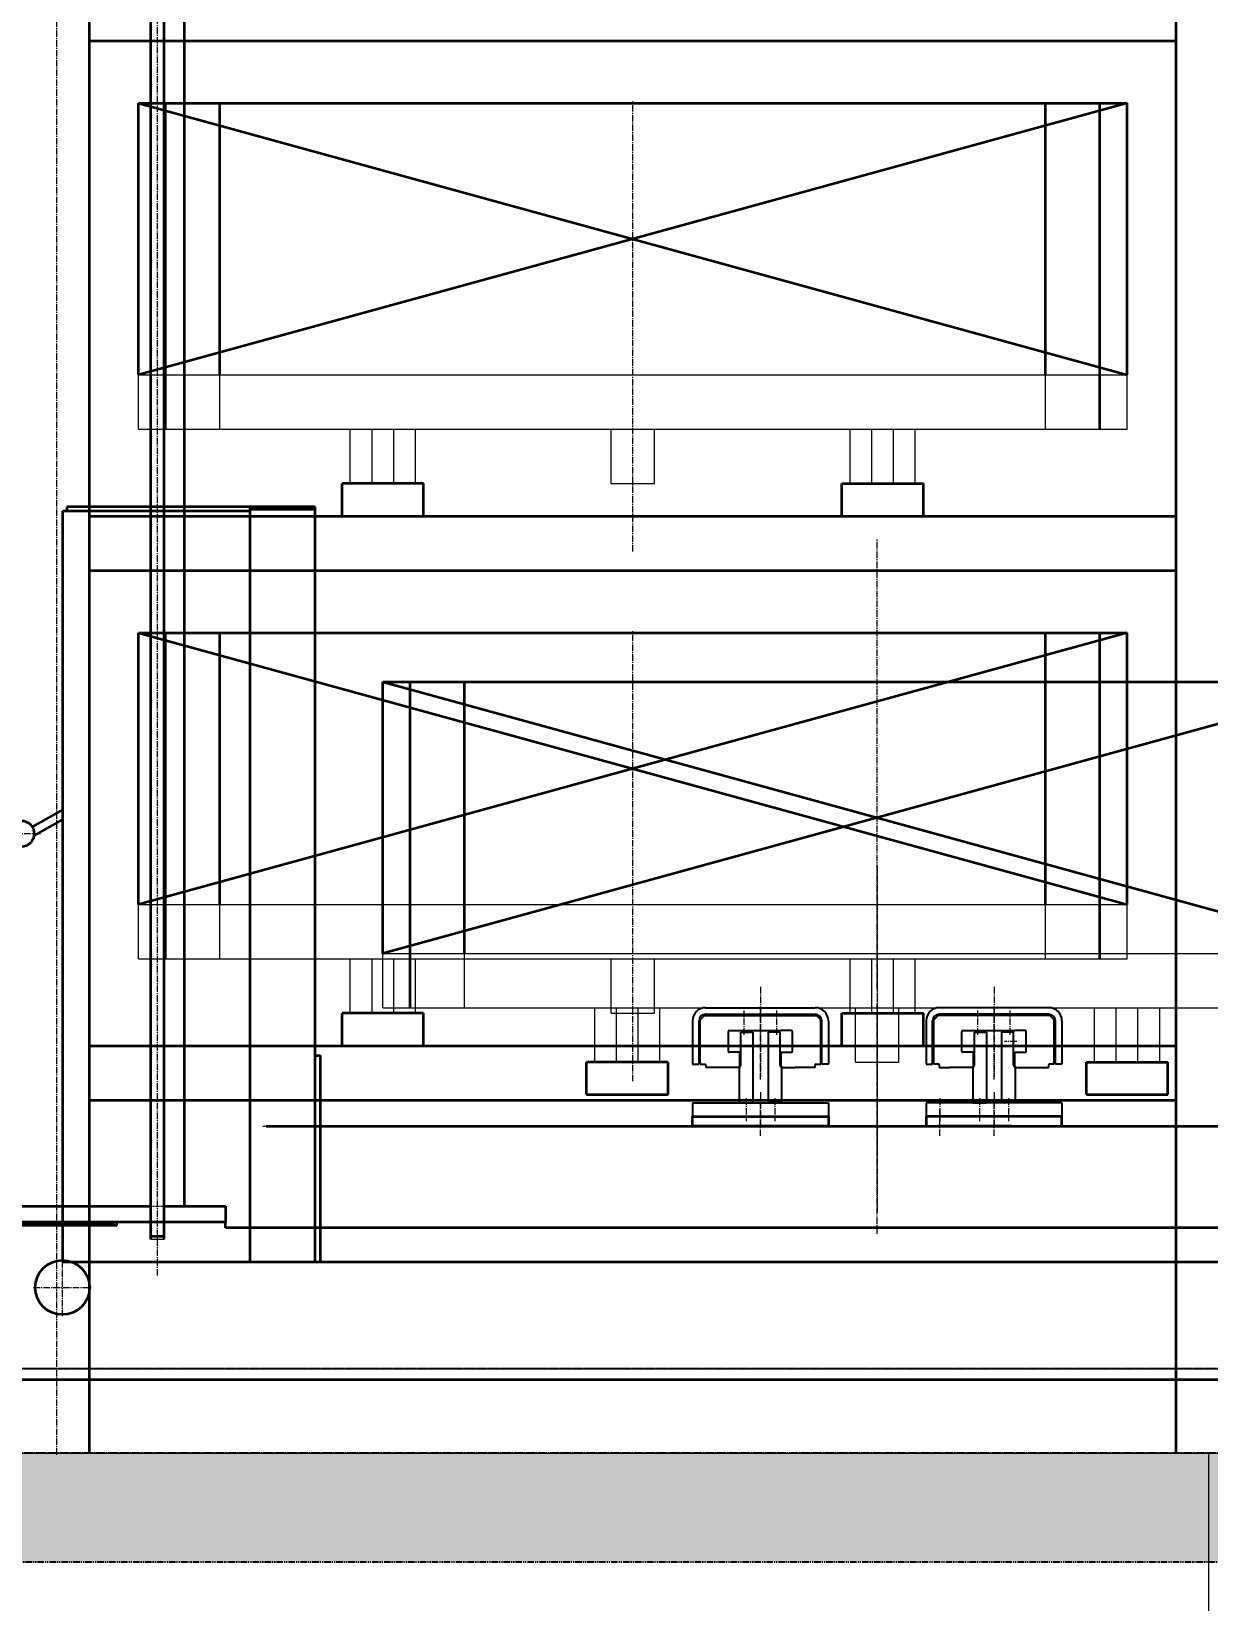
# Model space of a CAD drawing. Header units: millimetres. Extents: x -67280 to 67280, y -47520 to 47520.
# Drawn here: x 15975 to 18142, y 7327 to 10217 of the extents above; entities that cross this region are included whole.
import ezdxf

# ---------------------------------------------------------------- set-up
doc = ezdxf.new("R2010")
doc.units = ezdxf.units.MM
for name, pattern in [('双点画线', [22, 12, -2, 2, -2, 2, -2]), ('点画线', [18, 12, -2, 2, -2]), ('虚线', [2, 1, -1])]:
    doc.linetypes.add(name, pattern=pattern)
doc.layers.get('0').update_dxf_attribs({"lineweight": 35})
for name, color, linetype, lineweight in [('7', 30, '双点画线', 18), ('ACAD0', 7, 'Continuous', 18), ('ACADCAXA细实线层', 3, 'Continuous', 18), ('ACAD细实线', 2, 'Continuous', 18), ('CDRAFT0', 7, 'Continuous', 35), ('EB0', 7, 'Continuous', 35), ('EB0_1', 7, 'Continuous', 35), ('中心线层', 1, '点画线', 18), ('剖面线层', 6, 'Continuous', 18), ('尺寸线层', 4, 'Continuous', 18), ('细实线层', 3, 'Continuous', 18), ('虚线层', 100, '虚线', 18)]:
    doc.layers.add(name, color=color, linetype=linetype, lineweight=lineweight)
doc.styles.add('标准', font='', dxfattribs={"width": 0.667})
doc.styles.get('标准').set_extended_font_data('宋体')
doc.dimstyles.new('标准', dxfattribs={"dimscale": 160, "dimtxt": 2, "dimasz": 1, "dimexe": 1, "dimexo": 0, "dimgap": 1, "dimtad": 1, "dimdec": 1, "dimdsep": 46, "dimtxsty": '标准', "dimblk": '_CAXARROW', "dimcen": 0, "dimdle": 2, "dimaunit": 1, "dimadec": 0, "dimazin": 2, "dimtfac": 0.707107, "dimtdec": 3, "dimtmove": 0, "dimatfit": 3, "dimfxl": 0, "dimfrac": 2, "dimtolj": 1, "dimarcsym": 0})

# ---------------------------------------------------------------- blocks, each defined once
blk = doc.blocks.new('*X1422')
at = {"layer": '尺寸线层', "linetype": 'Continuous', "lineweight": 18}
for points in [[(-45548, 4482.5), (-45388, 4462.5), (-45388, 4502.5)], [(20352, 4482.5), (20192, 4462.5), (20192, 4502.5)]]:
    blk.add_hatch(color=0, dxfattribs=at).paths.add_polyline_path(points, flags=0)
at = {"layer": '尺寸线层', "color": 0}
for p, q in [((-45548, 7646.8), (-45548, 4322.5)), ((20352, 7646.8), (20352, 4322.5))]:
    blk.add_line(p, q, dxfattribs=at)
at = {"layer": '尺寸线层', "color": 0, "linetype": 'Continuous', "lineweight": 18}
blk.add_line((20352, 4482.5), (-45548, 4482.5), dxfattribs=at)
at = {"layer": '尺寸线层', "color": 0, "insert": (-12598, 4849.7), "char_height": 320, "width": 4468.485, "attachment_point": 5, "line_spacing_factor": 1.15057, "style": '标准'}
blk.add_mtext('\\T1.1;地轨总长=65900', dxfattribs=at)
blk = doc.blocks.new('_CAXARROW')
blk.add_hatch(color=0).paths.add_polyline_path([(0, 0), (-1, 0.125), (-1, -0.125)], flags=0)
blk = doc.blocks.new('*X1431')
at = {"layer": '尺寸线层', "linetype": 'Continuous', "lineweight": 18}
for points in [[(-43338, 6013.6), (-43178, 6033.6), (-43178, 5993.6)], [(18142, 6013.6), (17982, 6033.6), (17982, 5993.6)]]:
    blk.add_hatch(color=0, dxfattribs=at).paths.add_polyline_path(points, flags=0)
at = {"layer": '尺寸线层', "color": 0}
for p, q in [((-43338, 7599.8), (-43338, 5853.6)), ((18142, 7599.8), (18142, 5853.6))]:
    blk.add_line(p, q, dxfattribs=at)
at = {"layer": '尺寸线层', "color": 0, "linetype": 'Continuous', "lineweight": 18}
blk.add_line((-43338, 6013.6), (18142, 6013.6), dxfattribs=at)
at = {"layer": '尺寸线层', "color": 0, "insert": (-12598, 6333.6), "char_height": 320, "width": 4248.879, "attachment_point": 5, "line_spacing_factor": 1.15057, "style": '标准'}
blk.add_mtext('\\T1.1;2120x29=61480', dxfattribs=at)
blk = doc.blocks.new('*X1452')
at = {"layer": 'CDRAFT0'}
blk.add_line((-75, -6), (-75, 0), dxfattribs=at)
at = {"layer": 'EB0_1'}
for p, q in [((-12.5, -31), (-12.5, 10349)), ((12.5, -31), (12.5, 10349)), ((50, 30), (50, 10349)), ((-440, 30), (-12.5, 30)), ((12.5, 30), (43.5, 30)), ((43.5, 30), (125, 30)), ((125, 30), (125, 0)), ((-12.5, 0), (-440, 0)), ((125, 0), (12.5, 0)), ((-75, -6), (-275, -6))]:
    blk.add_line(p, q, dxfattribs=at)
at = {"layer": '中心线层'}
blk.add_line((0, -98), (0, 10401.4), dxfattribs=at)
at = {"layer": '尺寸线层'}
blk.add_line((-12.5, -31), (12.5, -31), dxfattribs=at)
at = {"layer": '虚线层', "linetype": '虚线', "lineweight": 18}
for p, q in [((-12.5, 30), (12.5, 30)), ((12.5, 0), (-12.5, 0))]:
    blk.add_line(p, q, dxfattribs=at)
blk = doc.blocks.new('*X1527')
at = {"layer": '中心线层', "linetype": '点画线', "lineweight": 18}
blk.add_line((0, 126.1), (0, -224.4), dxfattribs=at)
blk = doc.blocks.new('*X1528')
at = {"layer": 'ACADCAXA细实线层', "color": 2, "linetype": 'Continuous', "lineweight": 18}
for p, q in [((-910, -120), (910, -120)), ((-910, -220), (910, -220)), ((-520, -320), (-520, -220)), ((-440, -320), (-440, -220)), ((-40, -320), (-40, -220)), ((40, -320), (40, -220)), ((440, -320), (440, -220)), ((520, -320), (520, -220)), ((-520, -320), (-440, -320)), ((-40, -320), (40, -320)), ((440, -320), (520, -320))]:
    blk.add_line(p, q, dxfattribs=at)
at = {"layer": 'EB0', "color": 2}
for p, q in [((-910, -120), (-910, 380)), ((-910, 380), (910, 380)), ((910, 380), (-910, -120)), ((-910, 380), (910, -120)), ((910, -120), (910, 380))]:
    blk.add_line(p, q, dxfattribs=at)
at = {"layer": 'EB0', "color": 4}
for p, q in [((-860, -120), (-860, 380)), ((860, -120), (860, 380)), ((-860, -220), (-860, -120)), ((860, -220), (860, -120))]:
    blk.add_line(p, q, dxfattribs=at)
at = {"layer": 'EB0', "color": 5}
for p, q in [((-760, -120), (-760, 380)), ((760, -120), (760, 380))]:
    blk.add_line(p, q, dxfattribs=at)
at = {"layer": 'EB0'}
for p, q in [((-535, -380), (-535, -320)), ((-385, -320), (-535, -320)), ((-385, -380), (-385, -320)), ((385, -320), (535, -320)), ((385, -380), (385, -320)), ((535, -380), (535, -320)), ((-535, -380), (-385, -380)), ((385, -380), (535, -380))]:
    blk.add_line(p, q, dxfattribs=at)
at = {"layer": '尺寸线层'}
for p, q in [((-480, -320), (-480, -220)), ((-400, -320), (-400, -220)), ((400, -320), (400, -220)), ((480, -320), (480, -220))]:
    blk.add_line(p, q, dxfattribs=at)
at = {"layer": '细实线层'}
for p, q in [((-910, -220), (-910, -120)), ((910, -220), (910, -120))]:
    blk.add_line(p, q, dxfattribs=at)
at = {"layer": '细实线层', "color": 5}
for p, q in [((-760, -220), (-760, -120)), ((760, -220), (760, -120))]:
    blk.add_line(p, q, dxfattribs=at)
blk = doc.blocks.new('*X1535')
at = {"layer": '中心线层', "linetype": '点画线', "lineweight": 18}
blk.add_line((0, 126.1), (0, -224.4), dxfattribs=at)
blk = doc.blocks.new('*X1439')
at = {"layer": '7', "linetype": '双点画线', "lineweight": 25}
for p, q in [((4735.6, -200), (-665.6, -200)), ((4735.6, -355), (-665.6, -355))]:
    blk.add_line(p, q, dxfattribs=at)
at = {"layer": 'ACAD0', "color": 7, "linetype": 'Continuous', "lineweight": 25}
for p, q in [((1904, 465), (2106, 465)), ((2536, 465), (2334, 465)), ((1880, 441), (1880, 361)), ((1892, 361), (1892, 441)), ((1894, 443), (1902, 451)), ((1894, 388), (1894, 443)), ((1902, 451), (1941, 451)), ((1904, 453), (2106, 453)), ((1941, 451), (2087, 451)), ((2087, 451), (2108, 451)), ((2116, 443), (2108, 451)), ((2116, 388), (2116, 443)), ((2118, 361), (2118, 441)), ((2130, 441), (2130, 361)), ((2310, 441), (2310, 361)), ((2322, 361), (2322, 441)), ((2324, 443), (2332, 451)), ((2324, 388), (2324, 443)), ((2538, 451), (2332, 451)), ((2536, 453), (2334, 453)), ((2546, 443), (2538, 451)), ((2546, 388), (2546, 443)), ((2548, 361), (2548, 441)), ((2560, 441), (2560, 361)), ((1946, 384.5), (1946, 421.5)), ((1947.5, 423), (2043, 423)), ((1969, 359.5), (1969, 420)), ((1969, 420), (1991, 420)), ((1991, 420), (1991, 290)), ((2019, 420), (2019, 290)), ((2041, 420), (2019, 420)), ((2041, 359.5), (2041, 420)), ((2062.5, 423), (2043, 423)), ((2064, 384.5), (2064, 421.5)), ((2376, 384.5), (2376, 421.5)), ((2377.5, 423), (2473, 423)), ((2399, 359.5), (2399, 420)), ((2399, 420), (2421, 420)), ((2421, 420), (2421, 290)), ((2449, 420), (2449, 290)), ((2471, 420), (2449, 420)), ((2471, 359.5), (2471, 420)), ((2492.5, 423), (2473, 423)), ((2494, 384.5), (2494, 421.5)), ((1894, 361), (1894, 388)), ((1967, 383), (1947.5, 383)), ((1967, 355), (1967, 383)), ((2043, 355), (2043, 383)), ((2043, 383), (2062.5, 383)), ((2116, 361), (2116, 388)), ((2324, 361), (2324, 388)), ((2397, 383), (2377.5, 383)), ((2397, 355), (2397, 383)), ((2473, 355), (2473, 383)), ((2473, 383), (2492.5, 383)), ((2546, 361), (2546, 388)), ((1880, 361), (1892, 361)), ((1894, 361), (1903, 361)), ((1904.5, 359.5), (1904.5, 355)), ((1941, 355), (1904.5, 355)), ((1967, 355), (1941, 355)), ((1966, 357.5), (1966, 290)), ((1967, 357.5), (1966, 357.5)), ((2043, 357.5), (2044, 357.5)), ((2043, 355), (2069, 355)), ((2044, 357.5), (2044, 290)), ((2105.5, 355), (2069, 355)), ((2105.5, 355), (2105.5, 359.5)), ((2107, 361), (2116, 361)), ((2130, 361), (2118, 361)), ((2310, 361), (2322, 361)), ((2333, 361), (2324, 361)), ((2334.5, 355), (2334.5, 359.5)), ((2334.5, 355), (2353, 355)), ((2397, 355), (2353, 355)), ((2396, 357.5), (2396, 290)), ((2397, 357.5), (2396, 357.5)), ((2473, 357.5), (2474, 357.5)), ((2473, 355), (2517, 355)), ((2474, 357.5), (2474, 290)), ((2517, 355), (2535.5, 355)), ((2535.5, 359.5), (2535.5, 355)), ((2546, 361), (2537, 361)), ((2560, 361), (2548, 361)), ((1880, 290), (1880, 265)), ((1880, 290), (2130, 290)), ((1966, 290), (1991, 290)), ((2044, 290), (2019, 290)), ((2130, 290), (2130, 265)), ((2310, 290), (2310, 265)), ((2560, 290), (2310, 290)), ((2396, 290), (2421, 290)), ((2474, 290), (2449, 290)), ((2560, 290), (2560, 265)), ((2560, 265), (2310, 265))]:
    blk.add_line(p, q, dxfattribs=at)
for centre, radius, start, end in [((1904, 441), 24, 90, 180), ((2106, 441), 24, 0, 90), ((2334, 441), 24, 90, 180), ((2536, 441), 24, 0, 90), ((1904, 441), 12, 90, 180), ((2106, 441), 12, 0, 90), ((2334, 441), 12, 90, 180), ((2536, 441), 12, 0, 90), ((1947.5, 421.5), 1.5, 90, 180), ((2062.5, 421.5), 1.5, 360, 90), ((2377.5, 421.5), 1.5, 90, 180), ((2492.5, 421.5), 1.5, 0, 90), ((1947.5, 384.5), 1.5, 180, 270), ((2062.5, 384.5), 1.5, 270, 360), ((2377.5, 384.5), 1.5, 180, 270), ((2492.5, 384.5), 1.5, 270, 0), ((1903, 359.5), 1.5, 0, 90), ((1967, 359.5), 2, 270, 0), ((2043, 359.5), 2, 180, 270), ((2107, 359.5), 1.5, 90, 180), ((2333, 359.5), 1.5, 0, 90), ((2397, 359.5), 2, 270, 0), ((2473, 359.5), 2, 180, 270), ((2537, 359.5), 1.5, 90, 180)]:
    blk.add_arc(centre, radius, start, end, dxfattribs=at)
at = {"layer": 'CDRAFT0'}
blk.add_line((907.5, 44), (882.5, 44), dxfattribs=at)
at = {"layer": 'EB0'}
for p, q in [((1185, 377), (1195, 377)), ((1195, -3), (1195, 377)), ((1880, 265), (2130, 265)), ((1880, 247), (1880, 265)), ((2130, 265), (2130, 247)), ((2560, 265), (2310, 265)), ((2310, 265), (2310, 247)), ((2560, 247), (2560, 265)), ((1095, 247), (2220, 247)), ((2130, 247), (1880, 247)), ((1973, 247), (2109, 247)), ((2220, 247), (3345, 247)), ((2310, 247), (2560, 247)), ((2467, 247), (2331, 247)), ((1065, 60), (1065, 5)), ((1065, -3), (1085, -3)), ((1085, -3), (3355, -3)), ((4190, -220), (250, -220))]:
    blk.add_line(p, q, dxfattribs=at)
at = {"layer": 'EB0', "linetype": '双点画线', "lineweight": 25}
blk.add_line((4530.6, -200), (-512, -200), dxfattribs=at)
at = {"layer": 'EB0_1'}
for p, q in [((1065, 1387), (1065, -3)), ((1185, 1382), (1065, 1382)), ((1185, -3), (1185, 1387)), ((816, 69), (620, 69))]:
    blk.add_line(p, q, dxfattribs=at)
at = {"layer": '中心线层'}
for p, q in [((2220, 500.7), (2220, 1329.1)), ((2220, 48.7), (2220, 471.8))]:
    blk.add_line(p, q, dxfattribs=at)
at = {"layer": '中心线层', "linetype": '点画线', "lineweight": 18}
for p, q in [((2005, 503.5), (2005, 338.3)), ((2435, 503.5), (2435, 338.3)), ((2005, 332.9), (2005, 467)), ((2435, 332.9), (2435, 467)), ((1975, 415.3), (1975, 459.9)), ((2035, 415.3), (2035, 459.9)), ((2220, 440.5), (2220, 88.4)), ((2405, 415.3), (2405, 459.9)), ((2465, 415.3), (2465, 459.9)), ((2477, 403), (2454, 403)), ((1978.5, 298.3), (1978.5, 256)), ((2005, 309.3), (2005, 246.4)), ((2031.5, 298.3), (2031.5, 256)), ((2335, 298.3), (2335, 256)), ((2408.5, 298.3), (2408.5, 256)), ((2435, 309.3), (2435, 246.4)), ((2461.5, 298.3), (2461.5, 256)), ((2005, 229.1), (2005, 287.8)), ((2335, 229.1), (2335, 277)), ((2435, 229.1), (2435, 287.8)), ((1089.2, 247), (1160.2, 247)), ((667, -50), (773, -50))]:
    blk.add_line(p, q, dxfattribs=at)
at = {"layer": '虚线层'}
for p, q in [((1185, 1183), (1185, 1371)), ((1185, 357), (1185, 341))]:
    blk.add_line(p, q, dxfattribs=at)
at = {"layer": '7'}
for name, p in [('*X1535', (2220, 600)), ('*X1527', (2220, 415))]:
    blk.add_blockref(name, p, dxfattribs=at)
at = {"layer": 'EB0'}
blk.add_blockref('*X1528', (2220, 685), dxfattribs=at)
blk.add_blockref('*X1452', (895, 70), dxfattribs=at)
for p, q in [((720, 829.2), (664.3, 798.1)), ((720, 811.4), (667.8, 782.3)), ((1020, 70), (450, 70)), ((1020, 60), (1020, 70)), ((3420, 60), (1020, 60))]:
    blk.add_line(p, q, dxfattribs=at)
at = {"layer": 'EB0', "linetype": '点画线', "lineweight": 18}
blk.add_line((720, 108), (720, 59.4), dxfattribs=at)
at = {"layer": 'EB0'}
for centre, radius in [((644, 785.3), 24), ((720, -50), 50)]:
    blk.add_circle(centre, radius, dxfattribs=at)
at = {"layer": 'EB0_1'}
for p, q in [((1065, 1379), (720, 1379)), ((720, 1379), (720, -3)), ((1185, 1387), (728, 1387)), ((728, 1387), (728, 1379)), ((720, -3), (1065, -3))]:
    blk.add_line(p, q, dxfattribs=at)
at = {"layer": '中心线层'}
blk.add_line((679.4, 785.3), (613.6, 785.3), dxfattribs=at)
at = {"layer": '中心线层', "linetype": '点画线', "lineweight": 18}
for p, q in [((720, 6), (720, 108)), ((720, -103), (720, 3))]:
    blk.add_line(p, q, dxfattribs=at)
at = {"layer": '虚线层'}
blk.add_circle((644, 785.3), 23.5, dxfattribs=at)
blk = doc.blocks.new('*X1599')
at = {"layer": '剖面线层', "linetype": 'Continuous', "lineweight": 18}
h = blk.add_hatch(dxfattribs=at)
h.set_pattern_fill('AR-CONC', color=256, style=0)
h.set_pattern_definition([(50, (0, 0), (182.18467, -15.9391), [19.05, -209.55]), (355, (0, 0), (-35.2428, 191.05664), [15.24, -167.64]), (100.451, (15.18, -1.33), (146.9425, 175.1167), [16.19, -178.09]), (46.1842, (0, 50.8), (271.07904, -42.0423), [28.575, -314.325]), (96.6356, (22.6, 47.3), (237.4042, 247.4256), [24.285, -267.135]), (351.184, (0, 50.8), (237.4046, 247.4251), [22.86, -251.46]), (21, (25.4, 38.1), (151.61488, -102.26552), [19.05, -209.55]), (326, (25.4, 38.1), (61.80203, 184.18797), [15.24, -167.64]), (71.4514, (38.03, 29.58), (213.4165, 81.92286), [16.19, -178.09]), (37.5, (0, 0), (3.088603, 84.55504), [0, -165.608, 0, -170.18, 0, -168.275]), (7.5, (0, 0), (66.81966, 100.18057), [0, -97.028, 0, -161.798, 0, -64.135]), (-32.5, (-56.64, 0), (135.590595, -5.728744), [0, -63.5, 0, -198.12, 0, -262.89]), (-42.5, (-82.04, 0), (148.12918, 25.4265), [0, -82.55, 0, -131.572, 0, -186.69])])
h.paths.add_polyline_path([(-65900, -100), (-65900, -3.4), (-65900, 100), (0, 100), (0, -100)], flags=0)
at = {"layer": '7', "linetype": '双点画线', "lineweight": 25}
for p, q in [((0, 100), (-65900, 100)), ((-65900, -100), (0, -100))]:
    blk.add_line(p, q, dxfattribs=at)

msp = doc.modelspace()

# ---------------------------------------------------------------- linework, layer by layer
at = {"layer": 'ACADCAXA细实线层', "color": 2, "linetype": 'Continuous', "lineweight": 18}
for p, q in [((16172.031, 9584.786), (17992.031, 9584.786)), ((16172.031, 9484.786), (17992.031, 9484.786)), ((16562.031, 9384.786), (16562.031, 9484.786)), ((16642.031, 9384.786), (16642.031, 9484.786)), ((17042.031, 9384.786), (17042.031, 9484.786)), ((17122.031, 9384.786), (17122.031, 9484.786)), ((17522.031, 9384.786), (17522.031, 9484.786)), ((17602.031, 9384.786), (17602.031, 9484.786)), ((16562.031, 9384.786), (16642.031, 9384.786)), ((17042.031, 9384.786), (17122.031, 9384.786)), ((17522.031, 9384.786), (17602.031, 9384.786)), ((16172.031, 8609.786), (17992.031, 8609.786)), ((16172.031, 8509.786), (17992.031, 8509.786)), ((16562.031, 8409.786), (16562.031, 8509.786)), ((16642.031, 8409.786), (16642.031, 8509.786)), ((17042.031, 8409.786), (17042.031, 8509.786)), ((17122.031, 8409.786), (17122.031, 8509.786)), ((17522.031, 8409.786), (17522.031, 8509.786)), ((17602.031, 8409.786), (17602.031, 8509.786)), ((16562.031, 8409.786), (16642.031, 8409.786)), ((17042.031, 8409.786), (17122.031, 8409.786)), ((17522.031, 8409.786), (17602.031, 8409.786))]:
    msp.add_line(p, q, dxfattribs=at)
at = {"layer": 'EB0'}
for p, q in [((16082.031, 7599.786), (16082.031, 18849.786)), ((18082.031, 7599.786), (18082.031, 18849.786)), ((16082.031, 10199.786), (18082.031, 10199.786)), ((16322.031, 10199.786), (18082.031, 10199.786)), ((16547.031, 9324.786), (16547.031, 9384.786)), ((16697.031, 9384.786), (16547.031, 9384.786)), ((16697.031, 9324.786), (16697.031, 9384.786)), ((17467.031, 9384.786), (17617.031, 9384.786)), ((17467.031, 9324.786), (17467.031, 9384.786)), ((17617.031, 9324.786), (17617.031, 9384.786)), ((16082.031, 9324.786), (18082.031, 9324.786)), ((16322.031, 9324.786), (18082.031, 9324.786)), ((16082.031, 9224.786), (18082.031, 9224.786)), ((16322.031, 9224.786), (18082.031, 9224.786)), ((16547.031, 8349.786), (16547.031, 8409.786)), ((16697.031, 8409.786), (16547.031, 8409.786)), ((16697.031, 8349.786), (16697.031, 8409.786)), ((17467.031, 8409.786), (17617.031, 8409.786)), ((17467.031, 8349.786), (17467.031, 8409.786)), ((17617.031, 8349.786), (17617.031, 8409.786)), ((16082.031, 8349.786), (18082.031, 8349.786)), ((16322.031, 8349.786), (18082.031, 8349.786)), ((16082.031, 8249.786), (18082.031, 8249.786)), ((16322.031, 8249.786), (18082.031, 8249.786))]:
    msp.add_line(p, q, dxfattribs=at)
at = {"layer": 'EB0', "color": 2}
for p, q in [((16172.031, 10084.786), (17992.031, 10084.786)), ((17992.031, 10084.786), (16172.031, 9584.786)), ((16172.031, 10084.786), (17992.031, 9584.786)), ((16172.031, 9584.786), (16172.031, 10084.786)), ((17992.031, 9584.786), (17992.031, 10084.786)), ((16172.031, 9109.786), (17992.031, 9109.786)), ((17992.031, 9109.786), (16172.031, 8609.786)), ((16172.031, 9109.786), (17992.031, 8609.786)), ((16172.031, 8609.786), (16172.031, 9109.786)), ((17992.031, 8609.786), (17992.031, 9109.786))]:
    msp.add_line(p, q, dxfattribs=at)
at = {"layer": 'EB0', "color": 4}
for p, q in [((16222.031, 9584.786), (16222.031, 10084.786)), ((17942.031, 9584.786), (17942.031, 10084.786)), ((16222.031, 9484.786), (16222.031, 9584.786)), ((17942.031, 9484.786), (17942.031, 9584.786)), ((16222.031, 8609.786), (16222.031, 9109.786)), ((17942.031, 8609.786), (17942.031, 9109.786)), ((16222.031, 8509.786), (16222.031, 8609.786)), ((17942.031, 8509.786), (17942.031, 8609.786))]:
    msp.add_line(p, q, dxfattribs=at)
at = {"layer": 'EB0', "color": 5}
for p, q in [((16322.031, 9584.786), (16322.031, 10084.786)), ((17842.031, 9584.786), (17842.031, 10084.786)), ((16322.031, 8609.786), (16322.031, 9109.786)), ((17842.031, 8609.786), (17842.031, 9109.786))]:
    msp.add_line(p, q, dxfattribs=at)
at = {"layer": '中心线层'}
for p, q in [((16022.031, 7596.786), (16022.031, 18852.786)), ((17082.031, 9259.422), (17082.031, 10087.786)), ((17082.031, 8284.422), (17082.031, 9112.786))]:
    msp.add_line(p, q, dxfattribs=at)
at = {"layer": '尺寸线层'}
for p, q in [((16082.031, 7599.786), (16082.031, 18849.786)), ((18082.031, 7599.786), (18082.031, 18849.786)), ((16602.031, 9384.786), (16602.031, 9484.786)), ((16682.031, 9384.786), (16682.031, 9484.786)), ((17482.031, 9384.786), (17482.031, 9484.786)), ((17562.031, 9384.786), (17562.031, 9484.786)), ((16602.031, 8409.786), (16602.031, 8509.786)), ((16682.031, 8409.786), (16682.031, 8509.786)), ((17482.031, 8409.786), (17482.031, 8509.786)), ((17562.031, 8409.786), (17562.031, 8509.786))]:
    msp.add_line(p, q, dxfattribs=at)
at = {"layer": '细实线层'}
for p, q in [((16172.031, 9484.786), (16172.031, 9584.786)), ((17992.031, 9484.786), (17992.031, 9584.786)), ((16172.031, 8509.786), (16172.031, 8609.786)), ((17992.031, 8509.786), (17992.031, 8609.786))]:
    msp.add_line(p, q, dxfattribs=at)
at = {"layer": '细实线层', "color": 5}
for p, q in [((16322.031, 9484.786), (16322.031, 9584.786)), ((17842.031, 9484.786), (17842.031, 9584.786)), ((16322.031, 8509.786), (16322.031, 8609.786)), ((17842.031, 8509.786), (17842.031, 8609.786))]:
    msp.add_line(p, q, dxfattribs=at)

# ---------------------------------------------------------------- dimensions: what is measured, and where the dimension line sits
at = {"layer": '尺寸线层'}
for base, p1, p2, override, picture, middle in [((-45547.969, 4482.546), (20352.031, 7646.786), (-45547.969, 7646.786), {"dimpost": '地轨总长=<>', "dimsah": 1, "dimtfill": 1, "dimtzin": 8}, '*X1422', (-12597.969, 4482.546)), ((18142.031, 6013.616), (-43337.969, 7599.786), (18142.031, 7599.786), {"dimpost": '2120x29=<>', "dimsah": 1, "dimtfill": 1, "dimtzin": 8}, '*X1431', (-12597.969, 6013.616))]:
    dim = msp.add_linear_dim(base=base, p1=p1, p2=p2, dimstyle='标准', override=override, dxfattribs=at)
    dim.commit()
    dim.dimension.update_dxf_attribs({"geometry": picture, "text_midpoint": middle})

# ---------------------------------------------------------------- next in the draw order: block references
msp.add_blockref('*X1439', (15312.039, 7954.786), dxfattribs=at)

# ---------------------------------------------------------------- next in the draw order: linework, layer by layer
for p, q in [((-45547.969, 7754.786), (20352.031, 7754.786)), ((-45547.969, 7599.786), (20352.031, 7599.786))]:
    msp.add_line(p, q, dxfattribs=at)

# ---------------------------------------------------------------- next in the draw order: block references
at = {"layer": 'ACAD细实线'}
msp.add_blockref('*X1599', (20352.031, 7499.786), dxfattribs=at)

doc.saveas('drawing.dxf')
